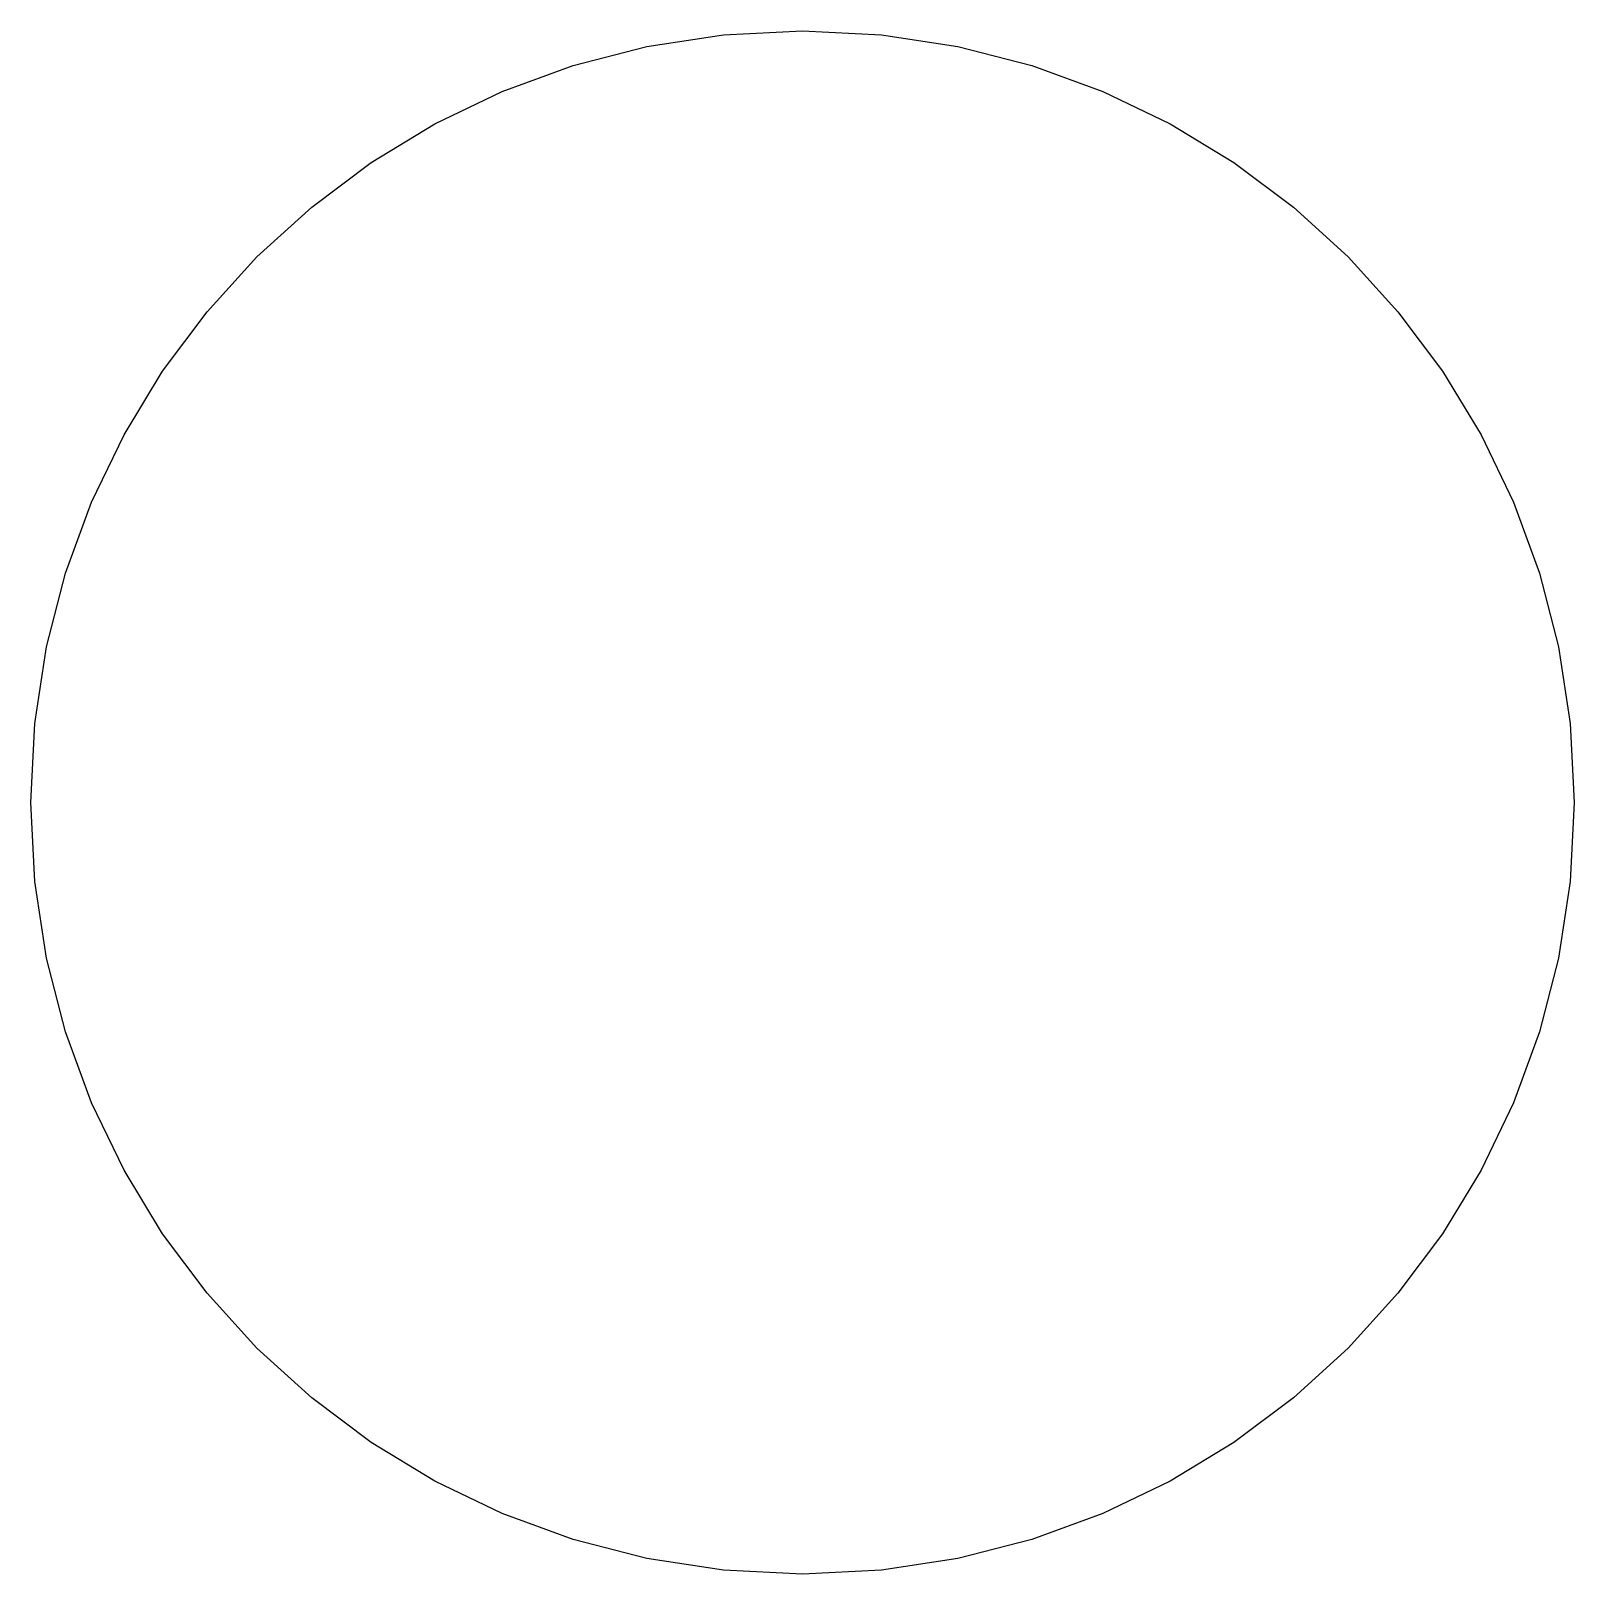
# Model space of a CAD drawing. Extents: x -3764 to 3128, y -3442 to 5238.
# Drawn here: x 1792.076 to 1796.076, y -3442.287 to -3438.287 of the extents above; entities that cross this region are included whole.
import ezdxf

# ---------------------------------------------------------------- set-up
doc = ezdxf.new("R2010")
doc.units = 0
doc.layers.add('Default_Layer', color=1, linetype='CONTINUOUS')

msp = doc.modelspace()

# ---------------------------------------------------------------- linework, layer by layer
at = {"layer": 'Default_Layer'}
msp.add_lwpolyline([(1794.0764, -3442.2867), (1793.8719, -3442.2763), (1793.6733, -3442.246), (1793.4816, -3442.1967), (1793.2979, -3442.1295), (1793.1231, -3442.0453), (1792.9582, -3441.9451), (1792.8042, -3441.83), (1792.6622, -3441.7009), (1792.5331, -3441.5588), (1792.4179, -3441.4049), (1792.3178, -3441.24), (1792.2335, -3441.0651), (1792.1663, -3440.8814), (1792.117, -3440.6897), (1792.0867, -3440.4911), (1792.0764, -3440.2867), (1792.0867, -3440.0822), (1792.117, -3439.8836), (1792.1663, -3439.6919), (1792.2335, -3439.5082), (1792.3178, -3439.3333), (1792.4179, -3439.1684), (1792.5331, -3439.0145), (1792.6622, -3438.8724), (1792.8042, -3438.7434), (1792.9582, -3438.6282), (1793.1231, -3438.528), (1793.2979, -3438.4438), (1793.4816, -3438.3766), (1793.6733, -3438.3273), (1793.8719, -3438.297), (1794.0764, -3438.2867), (1794.2809, -3438.297), (1794.4794, -3438.3273), (1794.6711, -3438.3766), (1794.8549, -3438.4438), (1795.0297, -3438.528), (1795.1946, -3438.6282), (1795.3486, -3438.7434), (1795.4906, -3438.8724), (1795.6197, -3439.0145), (1795.7348, -3439.1684), (1795.835, -3439.3333), (1795.9192, -3439.5082), (1795.9865, -3439.6919), (1796.0357, -3439.8836), (1796.0661, -3440.0822), (1796.0764, -3440.2867), (1796.0661, -3440.4911), (1796.0357, -3440.6897), (1795.9865, -3440.8814), (1795.9192, -3441.0651), (1795.835, -3441.24), (1795.7348, -3441.4049), (1795.6197, -3441.5588), (1795.4906, -3441.7009), (1795.3486, -3441.83), (1795.1946, -3441.9451), (1795.0297, -3442.0453), (1794.8549, -3442.1295), (1794.6711, -3442.1967), (1794.4794, -3442.246), (1794.2809, -3442.2763), (1794.0764, -3442.2867)], close=True, dxfattribs=at)

doc.saveas('drawing.dxf')
